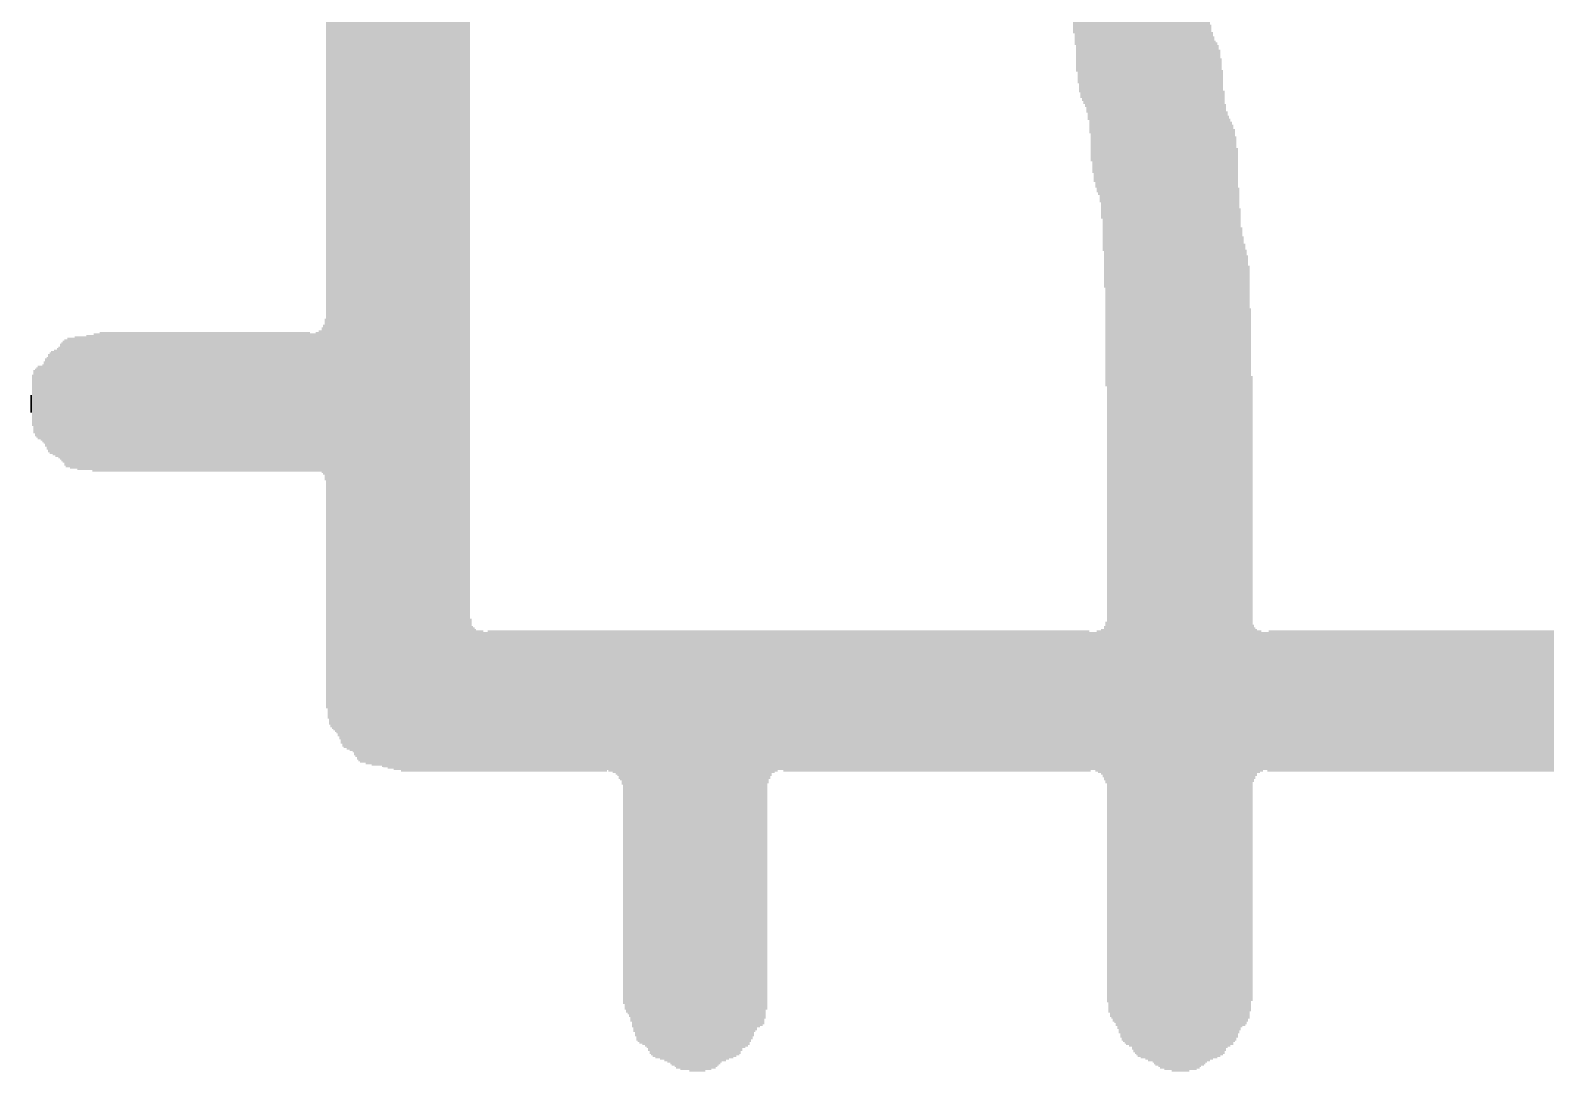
# Model space of a CAD drawing. Extents: x -10.8 to 30.8, y -20.5 to 42.1.
# Drawn here: x -2.53 to 7.98, y -9.61 to -2.41 of the extents above; entities that cross this region are included whole.
import ezdxf

# ---------------------------------------------------------------- set-up
doc = ezdxf.new("R2010")
doc.units = 0
doc.layers.add('22', color=253, linetype='CONTINUOUS')

# ---------------------------------------------------------------- blocks, each defined once
blk = doc.blocks.new('RECT')
blk.add_solid([(-0.5, -0.5), (0.5, -0.5), (-0.5, 0.5), (0.5, 0.5)])

msp = doc.modelspace()

# ---------------------------------------------------------------- block references
at = {"layer": '22', "yscale": 0.0102, "rotation": 270}
for p, xscale in [((-0.193, -1.6358), 11.6942), ((-0.1829, -1.6358), 11.6942), ((-0.1727, -1.6408), 11.7043), ((-0.1626, -1.6408), 11.7043), ((-0.1524, -1.6408), 11.7043), ((-0.1422, -1.6358), 11.7145), ((-0.1321, -1.6358), 11.7145), ((-0.1219, -1.6358), 11.7145), ((-0.1118, -1.6358), 11.7145), ((-0.1016, -1.6408), 11.7246), ((-0.0914, -1.6358), 11.7348), ((-0.0813, -1.6358), 11.7348), ((-0.0711, -1.6358), 11.7348), ((-0.061, -1.6358), 11.7551), ((-0.0508, -1.6358), 11.7551), ((-0.0406, -1.6307), 11.7653), ((-0.0305, -1.6307), 11.7653), ((-0.0203, -1.6358), 11.7754), ((-0.0102, -1.6358), 11.7754), ((0, -1.6307), 11.7856), ((0.0102, -1.6307), 11.7856), ((0.0203, -1.6307), 11.7856), ((0.0305, -1.6358), 11.7958), ((0.0406, -1.6307), 11.8059), ((0.0508, -1.6307), 11.8059), ((0.061, -1.6307), 11.8059), ((0.0711, -1.6307), 11.8059), ((0.0813, -1.6307), 11.8059), ((0.0914, -1.6307), 11.8059), ((0.1016, -1.6307), 11.8059), ((0.1118, -1.6307), 11.8059), ((0.1219, -1.6307), 11.8059), ((0.1321, -1.6307), 11.8059), ((0.1422, -1.6307), 11.8059), ((0.1524, -1.6307), 11.8059), ((0.1626, -1.6307), 11.8059), ((0.1727, -1.6307), 11.8059), ((0.1829, -1.6307), 11.8059), ((0.193, -1.6307), 11.8059), ((0.2032, -1.6307), 11.8059), ((0.2134, -1.6307), 11.8059), ((0.2235, -1.6307), 11.8059), ((0.2337, -1.6307), 11.8059), ((0.2438, -1.6307), 11.8059), ((0.254, -1.6307), 11.8059), ((0.2642, -1.6307), 11.8059), ((0.2743, -1.6307), 11.8059), ((0.2845, -1.6307), 11.8059), ((0.2946, -1.6307), 11.8059), ((0.3048, -1.6307), 11.8059), ((0.315, -1.6307), 11.8059), ((0.3251, -1.6307), 11.8059), ((0.3353, -1.6307), 11.8059), ((0.3454, -1.6307), 11.8059), ((0.3556, -1.6307), 11.8059), ((0.3658, -1.6307), 11.8059), ((0.3759, -1.6307), 11.8059), ((0.3861, -1.6307), 11.8059), ((0.3962, -1.6307), 11.8059), ((0.4064, -1.6307), 11.8059), ((0.4166, -1.6307), 11.8059), ((0.4267, -1.6307), 11.8059), ((0.4369, -1.6307), 11.8059), ((0.447, -1.6307), 11.8059), ((0.4572, -1.6307), 11.8059), ((0.4674, -1.6307), 11.8059), ((0.4775, -1.6307), 11.8059), ((0.4877, -1.6307), 11.8059), ((0.4978, -1.6307), 11.8059), ((-0.3353, -1.6358), 11.491), ((-0.3251, -1.6408), 11.5011), ((-0.315, -1.6358), 11.5113), ((-0.3048, -1.6358), 11.5316), ((-0.2946, -1.6408), 11.5621), ((-0.2845, -1.6358), 11.5926), ((-0.2743, -1.6358), 11.6332), ((-0.2642, -1.6408), 11.6434), ((-0.254, -1.6408), 11.6637), ((-0.2438, -1.6408), 11.6637), ((-0.2337, -1.6358), 11.6738), ((-0.2235, -1.6358), 11.6738), ((-0.2134, -1.6408), 11.684), ((-0.2032, -1.6408), 11.684), ((-0.4064, -1.6408), 11.2979), ((-0.3962, -1.6408), 11.3386), ((-0.3861, -1.6408), 11.3995), ((-0.3759, -1.6408), 11.4402), ((-0.3658, -1.6408), 11.4605), ((-0.3556, -1.6358), 11.4706), ((-0.3454, -1.6408), 11.4808), ((-0.4775, -1.6358), 11.0642), ((-0.4674, -1.6408), 11.1354), ((-0.4572, -1.6358), 11.1862), ((-0.447, -1.6358), 11.2065), ((-0.4369, -1.6358), 11.2268), ((-0.4267, -1.6408), 11.237), ((-0.4166, -1.6408), 11.2573), ((-0.4877, -1.6358), 10.922), ((4.6736, -0.6807), 3.5052), ((4.6838, -0.7264), 3.5763), ((4.6939, -0.828), 3.7389), ((4.7041, -0.8738), 3.81), ((4.7142, -0.9144), 3.8506), ((4.7244, -0.9449), 3.871), ((4.7346, -0.9601), 3.8811), ((4.7447, -0.9703), 3.9014), ((4.7549, -0.9855), 3.9116), ((4.765, -1.0109), 3.9421), ((4.7752, -1.0465), 3.9726), ((4.7854, -1.1024), 4.0437), ((4.7955, -1.2141), 4.2062), ((4.8057, -1.2649), 4.2672), ((4.8158, -1.3056), 4.3078), ((4.826, -1.331), 4.3383), ((4.8362, -1.3513), 4.3586), ((4.8463, -1.3614), 4.379), ((4.8565, -1.3919), 4.4196), ((4.8666, -1.458), 4.511), ((4.8768, -1.585), 4.7041), ((4.887, -1.7323), 4.9174), ((4.8971, -2.6568), 4.4298), ((4.9073, -4.8057), 8.6462), ((4.9174, -4.8565), 8.6868), ((4.9276, -4.8819), 8.697), ((4.9378, -4.892), 8.697), ((4.9479, -4.9073), 8.7071), ((4.9581, -4.9124), 8.7173), ((4.9682, -4.9276), 8.7274), ((4.9784, -4.9479), 8.7274), ((4.9886, -4.9733), 8.7376), ((4.9987, -5.0089), 8.7274), ((5.0089, -5.0292), 8.7274), ((5.019, -5.0495), 8.7071), ((5.0292, -5.0597), 8.7071), ((5.0394, -5.0698), 8.7071), ((5.0495, -5.0749), 8.697), ((5.0597, -5.0902), 8.6868), ((5.0698, -5.0952), 8.6766), ((5.08, -5.1156), 8.6766), ((5.0902, -5.141), 8.6665), ((5.1003, -5.1613), 8.6462), ((5.1105, -5.1765), 8.636), ((5.1206, -5.1918), 8.6258), ((5.1308, -5.1968), 8.6157), ((5.141, -5.207), 8.6157), ((5.1511, -5.207), 8.6157), ((5.1613, -5.2121), 8.6055), ((5.1714, -5.2273), 8.5954), ((5.1816, -5.2426), 8.5649), ((5.1918, -5.2629), 8.5446), ((5.2019, -5.2832), 8.5039), ((5.2121, -5.2984), 8.4734), ((5.2222, -5.3137), 8.4633), ((5.2324, -5.3238), 8.4633), ((5.2426, -5.334), 8.4633), ((5.2527, -5.334), 8.4633), ((5.2629, -5.3442), 8.4633), ((5.273, -5.3594), 8.4531), ((5.2832, -5.3746), 8.4226), ((5.2934, -5.395), 8.382), ((5.3035, -5.4305), 8.3312), ((5.3137, -5.4559), 8.2804), ((5.3238, -5.4813), 8.2296), ((5.334, -5.4864), 8.2194), ((5.3442, -5.4915), 8.2093), ((5.3543, -5.5016), 8.2093), ((5.3645, -5.5067), 8.1991), ((5.3746, -5.5118), 8.189), ((5.3848, -5.5372), 8.1382), ((5.395, -5.5575), 8.0975), ((5.4051, -5.588), 8.0366), ((5.4153, -5.6083), 7.9959), ((5.4254, -5.6286), 7.9553), ((5.4356, -5.6388), 7.935), ((5.4458, -5.6439), 7.9248), ((5.4559, -5.649), 7.9146), ((5.4661, -5.654), 7.9045), ((5.4762, -5.654), 7.8842), ((5.4864, -5.6744), 7.8435), ((5.4966, -5.7048), 7.7826), ((5.5067, -5.7353), 7.7216), ((5.5169, -5.7506), 7.6911), ((5.527, -5.7658), 7.6403), ((5.5372, -5.776), 7.62), ((5.5474, -5.776), 7.5997), ((5.5575, -5.776), 7.5794), ((5.5677, -5.781), 7.5692), ((5.5778, -5.7861), 7.5387), ((5.588, -5.8014), 7.4879), ((5.5982, -5.8268), 7.4168), ((5.6083, -5.9182), 7.2339), ((5.6185, -5.9487), 7.1526), ((5.6286, -5.9741), 7.1018), ((5.6388, -5.9842), 7.0612), ((5.649, -5.9995), 7.0307), ((5.6591, -6.0046), 7.0206), ((5.6693, -6.0096), 6.9901), ((5.6794, -6.0249), 6.9596), ((5.6896, -6.0503), 6.8885), ((5.6998, -6.0909), 6.8072), ((5.7099, -6.157), 6.6548), ((5.7201, -6.1925), 6.543), ((5.7302, -6.2078), 6.4719), ((5.7404, -6.2179), 6.4313), ((5.7506, -6.2281), 6.411), ((5.7607, -6.2332), 6.3805), ((5.7709, -6.2433), 6.3602), ((5.781, -6.2484), 6.3094), ((5.7912, -6.2687), 6.2484), ((5.8014, -6.2992), 6.1468), ((5.8115, -6.4211), 5.842), ((5.8217, -6.4821), 5.6794), ((5.8318, -6.538), 5.527), ((5.842, -6.5634), 5.4559), ((5.8522, -6.5888), 5.4051), ((5.8623, -6.604), 5.3543), ((5.8725, -6.6142), 5.2934), ((5.8826, -6.6396), 5.2019), ((-0.4978, -4.9632), 1.1176), ((5.8928, -6.7615), 4.8565), ((-2.1438, -4.9835), 0.9347), ((-2.1336, -4.9835), 0.9347), ((-2.1234, -4.9835), 0.9347), ((-2.1133, -4.9835), 0.9347), ((-2.1031, -4.9886), 0.9449), ((-2.093, -4.9835), 0.955), ((-2.0828, -4.9835), 0.955), ((-2.0726, -4.9835), 0.955), ((-2.0625, -4.9835), 0.955), ((-2.0523, -4.9784), 0.9652), ((-2.0422, -4.9784), 0.9652), ((-2.032, -4.9784), 0.9652), ((-2.0218, -4.9784), 0.9652), ((-2.0117, -4.9784), 0.9652), ((-2.0015, -4.9784), 0.9652), ((-1.9914, -4.9784), 0.9652), ((-1.9812, -4.9784), 0.9652), ((-1.971, -4.9784), 0.9652), ((-1.9609, -4.9784), 0.9652), ((-1.9507, -4.9784), 0.9652), ((-1.9406, -4.9784), 0.9652), ((-1.9304, -4.9784), 0.9652), ((-1.9202, -4.9784), 0.9652), ((-1.9101, -4.9784), 0.9652), ((-1.8999, -4.9784), 0.9652), ((-1.8898, -4.9784), 0.9652), ((-1.8796, -4.9784), 0.9652), ((-1.8694, -4.9784), 0.9652), ((-1.8593, -4.9784), 0.9652), ((-1.8491, -4.9784), 0.9652), ((-1.839, -4.9784), 0.9652), ((-1.8288, -4.9784), 0.9652), ((-1.8186, -4.9784), 0.9652), ((-1.8085, -4.9784), 0.9652), ((-1.7983, -4.9784), 0.9652), ((-1.7882, -4.9784), 0.9652), ((-1.778, -4.9784), 0.9652), ((-1.7678, -4.9784), 0.9652), ((-1.7577, -4.9784), 0.9652), ((-1.7475, -4.9784), 0.9652), ((-1.7374, -4.9784), 0.9652), ((-1.7272, -4.9784), 0.9652), ((-1.717, -4.9784), 0.9652), ((-1.7069, -4.9784), 0.9652), ((-1.6967, -4.9784), 0.9652), ((-1.6866, -4.9784), 0.9652), ((-1.6764, -4.9784), 0.9652), ((-1.6662, -4.9784), 0.9652), ((-1.6561, -4.9784), 0.9652), ((-1.6459, -4.9784), 0.9652), ((-1.6358, -4.9784), 0.9652), ((-1.6256, -4.9784), 0.9652), ((-1.6154, -4.9784), 0.9652), ((-1.6053, -4.9784), 0.9652), ((-1.5951, -4.9784), 0.9652), ((-1.585, -4.9784), 0.9652), ((-1.5748, -4.9784), 0.9652), ((-1.5646, -4.9784), 0.9652), ((-1.5545, -4.9784), 0.9652), ((-1.5443, -4.9784), 0.9652), ((-1.5342, -4.9784), 0.9652), ((-1.524, -4.9784), 0.9652), ((-1.5138, -4.9784), 0.9652), ((-1.5037, -4.9784), 0.9652), ((-1.4935, -4.9784), 0.9652), ((-1.4834, -4.9784), 0.9652), ((-1.4732, -4.9784), 0.9652), ((-1.463, -4.9784), 0.9652), ((-1.4529, -4.9784), 0.9652), ((-1.4427, -4.9784), 0.9652), ((-1.4326, -4.9784), 0.9652), ((-1.4224, -4.9784), 0.9652), ((-1.4122, -4.9784), 0.9652), ((-1.4021, -4.9784), 0.9652), ((-1.3919, -4.9784), 0.9652), ((-1.3818, -4.9784), 0.9652), ((-1.3716, -4.9784), 0.9652), ((-1.3614, -4.9784), 0.9652), ((-1.3513, -4.9784), 0.9652), ((-1.3411, -4.9784), 0.9652), ((-1.331, -4.9784), 0.9652), ((-1.3208, -4.9784), 0.9652), ((-1.3106, -4.9784), 0.9652), ((-1.3005, -4.9784), 0.9652), ((-1.2903, -4.9784), 0.9652), ((-1.2802, -4.9784), 0.9652), ((-1.27, -4.9784), 0.9652), ((-1.2598, -4.9784), 0.9652), ((-1.2497, -4.9784), 0.9652), ((-1.2395, -4.9784), 0.9652), ((-1.2294, -4.9784), 0.9652), ((-1.2192, -4.9784), 0.9652), ((-1.209, -4.9784), 0.9652), ((-1.1989, -4.9784), 0.9652), ((-1.1887, -4.9784), 0.9652), ((-1.1786, -4.9784), 0.9652), ((-1.1684, -4.9784), 0.9652), ((-1.1582, -4.9784), 0.9652), ((-1.1481, -4.9784), 0.9652), ((-1.1379, -4.9784), 0.9652), ((-1.1278, -4.9784), 0.9652), ((-1.1176, -4.9784), 0.9652), ((-1.1074, -4.9784), 0.9652), ((-1.0973, -4.9784), 0.9652), ((-1.0871, -4.9784), 0.9652), ((-1.077, -4.9784), 0.9652), ((-1.0668, -4.9784), 0.9652), ((-1.0566, -4.9784), 0.9652), ((-1.0465, -4.9784), 0.9652), ((-1.0363, -4.9784), 0.9652), ((-1.0262, -4.9784), 0.9652), ((-1.016, -4.9784), 0.9652), ((-1.0058, -4.9784), 0.9652), ((-0.9957, -4.9784), 0.9652), ((-0.9855, -4.9784), 0.9652), ((-0.9754, -4.9784), 0.9652), ((-0.9652, -4.9784), 0.9652), ((-0.955, -4.9784), 0.9652), ((-0.9449, -4.9784), 0.9652), ((-0.9347, -4.9784), 0.9652), ((-0.9246, -4.9784), 0.9652), ((-0.9144, -4.9784), 0.9652), ((-0.9042, -4.9784), 0.9652), ((-0.8941, -4.9784), 0.9652), ((-0.8839, -4.9784), 0.9652), ((-0.8738, -4.9784), 0.9652), ((-0.8636, -4.9784), 0.9652), ((-0.8534, -4.9784), 0.9652), ((-0.8433, -4.9784), 0.9652), ((-0.8331, -4.9784), 0.9652), ((-0.823, -4.9784), 0.9652), ((-0.8128, -4.9784), 0.9652), ((-0.8026, -4.9784), 0.9652), ((-0.7925, -4.9784), 0.9652), ((-0.7823, -4.9784), 0.9652), ((-0.7722, -4.9784), 0.9652), ((-0.762, -4.9784), 0.9652), ((-0.7518, -4.9784), 0.9652), ((-0.7417, -4.9784), 0.9652), ((-0.7315, -4.9784), 0.9652), ((-0.7214, -4.9784), 0.9652), ((-0.7112, -4.9784), 0.9652), ((-0.701, -4.9784), 0.9652), ((-0.6909, -4.9784), 0.9652), ((-0.6807, -4.9784), 0.9652), ((-0.6706, -4.9784), 0.9652), ((-0.6604, -4.9784), 0.9652), ((-0.6502, -4.9784), 0.9652), ((-0.6401, -4.9784), 0.9652), ((-0.6299, -4.9784), 0.9652), ((-0.6198, -4.9784), 0.9652), ((-0.6096, -4.9784), 0.9652), ((-0.5994, -4.9835), 0.955), ((-0.5893, -4.9835), 0.955), ((-0.5791, -4.9835), 0.955), ((-0.569, -4.9835), 0.955), ((-0.5588, -4.9784), 0.9652), ((-0.5486, -4.9784), 0.9652), ((-0.5385, -4.9733), 0.9754), ((-0.5283, -4.9733), 0.9754), ((-0.5182, -4.9682), 1.0058), ((-0.508, -4.9632), 1.0363), ((-2.3673, -4.9835), 0.7315), ((-2.3571, -4.9886), 0.7417), ((-2.347, -4.9835), 0.7518), ((-2.3368, -4.9835), 0.7722), ((-2.3266, -4.9784), 0.8026), ((-2.3165, -4.9784), 0.823), ((-2.3063, -4.9784), 0.8433), ((-2.2962, -4.9835), 0.8738), ((-2.286, -4.9886), 0.8839), ((-2.2758, -4.9835), 0.8941), ((-2.2657, -4.9835), 0.8941), ((-2.2555, -4.9886), 0.9042), ((-2.2454, -4.9886), 0.9042), ((-2.2352, -4.9886), 0.9042), ((-2.225, -4.9835), 0.9144), ((-2.2149, -4.9835), 0.9144), ((-2.2047, -4.9886), 0.9246), ((-2.1946, -4.9886), 0.9246), ((-2.1844, -4.9886), 0.9246), ((-2.1742, -4.9886), 0.9246), ((-2.1641, -4.9886), 0.9246), ((-2.1539, -4.9886), 0.9246), ((-2.479, -4.9835), 0.508), ((-2.4689, -4.9835), 0.508), ((-2.4587, -4.9886), 0.5182), ((-2.4486, -4.9886), 0.5385), ((-2.4384, -4.9835), 0.569), ((-2.4282, -4.9835), 0.6096), ((-2.4181, -4.9886), 0.6401), ((-2.4079, -4.9886), 0.6807), ((-2.3978, -4.9886), 0.701), ((-2.3876, -4.9835), 0.7112), ((-2.3774, -4.9886), 0.7214), ((-2.5197, -4.9682), 0.3556), ((-2.5095, -4.9784), 0.4369), ((-2.4994, -4.9835), 0.4674), ((-2.4892, -4.9835), 0.4877), ((5.903, -6.9596), 4.318), ((-2.5298, -4.9936), 0.1219), ((0.508, -7.0053), 1.0566), ((4.8971, -7.0561), 1.1176), ((5.9131, -7.0612), 1.0871), ((0.5182, -7.0307), 1.0058), ((0.5283, -7.0358), 0.9957), ((0.5385, -7.0409), 0.9855), ((0.5486, -7.046), 0.9754), ((0.5588, -7.046), 0.9754), ((0.569, -7.046), 0.9754), ((0.5791, -7.046), 0.9754), ((0.5893, -7.046), 0.9754), ((0.5994, -7.051), 0.9652), ((0.6096, -7.051), 0.9652), ((0.6198, -7.051), 0.9652), ((0.6299, -7.046), 0.9754), ((0.6401, -7.046), 0.9754), ((0.6502, -7.046), 0.9754), ((0.6604, -7.046), 0.9754), ((0.6706, -7.046), 0.9754), ((0.6807, -7.046), 0.9754), ((0.6909, -7.046), 0.9754), ((0.701, -7.046), 0.9754), ((0.7112, -7.046), 0.9754), ((0.7214, -7.046), 0.9754), ((0.7315, -7.046), 0.9754), ((0.7417, -7.046), 0.9754), ((0.7518, -7.046), 0.9754), ((0.762, -7.046), 0.9754), ((0.7722, -7.046), 0.9754), ((0.7823, -7.046), 0.9754), ((0.7925, -7.046), 0.9754), ((0.8026, -7.046), 0.9754), ((0.8128, -7.046), 0.9754), ((0.823, -7.046), 0.9754), ((0.8331, -7.046), 0.9754), ((0.8433, -7.046), 0.9754), ((0.8534, -7.046), 0.9754), ((0.8636, -7.046), 0.9754), ((0.8738, -7.046), 0.9754), ((0.8839, -7.046), 0.9754), ((0.8941, -7.046), 0.9754), ((0.9042, -7.046), 0.9754), ((0.9144, -7.046), 0.9754), ((0.9246, -7.046), 0.9754), ((0.9347, -7.046), 0.9754), ((0.9449, -7.046), 0.9754), ((0.955, -7.046), 0.9754), ((0.9652, -7.046), 0.9754), ((0.9754, -7.046), 0.9754), ((0.9855, -7.046), 0.9754), ((0.9957, -7.046), 0.9754), ((1.0058, -7.046), 0.9754), ((1.016, -7.046), 0.9754), ((1.0262, -7.046), 0.9754), ((1.0363, -7.046), 0.9754), ((1.0465, -7.046), 0.9754), ((1.0566, -7.046), 0.9754), ((1.0668, -7.046), 0.9754), ((1.077, -7.046), 0.9754), ((1.0871, -7.046), 0.9754), ((1.0973, -7.046), 0.9754), ((1.1074, -7.046), 0.9754), ((1.1176, -7.046), 0.9754), ((1.1278, -7.046), 0.9754), ((1.1379, -7.046), 0.9754), ((1.1481, -7.046), 0.9754), ((1.1582, -7.046), 0.9754), ((1.1684, -7.046), 0.9754), ((1.1786, -7.046), 0.9754), ((1.1887, -7.046), 0.9754), ((1.1989, -7.046), 0.9754), ((1.209, -7.046), 0.9754), ((1.2192, -7.046), 0.9754), ((1.2294, -7.046), 0.9754), ((1.2395, -7.046), 0.9754), ((1.2497, -7.046), 0.9754), ((1.2598, -7.046), 0.9754), ((1.27, -7.046), 0.9754), ((1.2802, -7.046), 0.9754), ((1.2903, -7.046), 0.9754), ((1.3005, -7.046), 0.9754), ((1.3106, -7.046), 0.9754), ((1.3208, -7.046), 0.9754), ((1.331, -7.046), 0.9754), ((1.3411, -7.046), 0.9754), ((1.3513, -7.046), 0.9754), ((1.3614, -7.046), 0.9754), ((1.3716, -7.046), 0.9754), ((1.3818, -7.046), 0.9754), ((1.3919, -7.046), 0.9754), ((1.4021, -7.046), 0.9754), ((1.4122, -7.046), 0.9754), ((1.4224, -7.046), 0.9754), ((1.4326, -7.046), 0.9754), ((1.4427, -7.046), 0.9754), ((1.4529, -7.0409), 0.9652), ((1.463, -7.046), 0.9754), ((1.4732, -7.046), 0.9754), ((1.4834, -7.046), 0.9754), ((1.4935, -7.051), 0.9855), ((1.5037, -7.051), 0.9855), ((1.5138, -7.0561), 0.9957), ((1.524, -7.0612), 1.0058), ((1.5342, -7.0714), 1.0262), ((1.5443, -7.0764), 1.0363), ((1.5545, -7.0917), 1.0668), ((1.5646, -7.8486), 2.5806), ((1.5748, -7.8689), 2.6213), ((1.585, -7.8791), 2.6416), ((1.5951, -7.8842), 2.6518), ((1.6053, -7.8943), 2.6721), ((1.6154, -7.9096), 2.7026), ((1.6256, -7.9299), 2.7432), ((1.6358, -7.9451), 2.7737), ((1.6459, -7.9604), 2.8042), ((1.6561, -7.9756), 2.8346), ((1.6662, -7.9807), 2.8448), ((1.6764, -7.9858), 2.855), ((1.6866, -7.9858), 2.855), ((1.6967, -7.9908), 2.8651), ((1.7069, -7.9908), 2.8651), ((1.717, -7.9959), 2.8753), ((1.7272, -8.001), 2.8854), ((1.7374, -8.0112), 2.9058), ((1.7475, -8.0213), 2.9261), ((1.7577, -8.0264), 2.9362), ((1.7678, -8.0315), 2.9464), ((1.778, -8.0315), 2.9464), ((1.7882, -8.0366), 2.9566), ((1.7983, -8.0366), 2.9566), ((1.8085, -8.0366), 2.9566), ((1.8186, -8.0416), 2.9667), ((1.8288, -8.0416), 2.9667), ((1.839, -8.0416), 2.9667), ((1.8491, -8.0467), 2.9769), ((1.8593, -8.0467), 2.9769), ((1.8694, -8.0518), 2.987), ((1.8796, -8.0518), 2.987), ((1.8898, -8.0569), 2.9972), ((1.8999, -8.062), 3.0074), ((1.9101, -8.062), 3.0074), ((1.9202, -8.067), 3.0175), ((1.9304, -8.0721), 3.0277), ((1.9406, -8.0721), 3.0277), ((1.9507, -8.0721), 3.0277), ((1.9609, -8.0772), 3.0378), ((1.971, -8.0772), 3.0378), ((1.9812, -8.0772), 3.0378), ((1.9914, -8.0772), 3.0378), ((2.0015, -8.0772), 3.0378), ((2.0117, -8.0772), 3.0378), ((2.0218, -8.0823), 3.048), ((2.032, -8.0823), 3.048), ((2.0422, -8.0823), 3.048), ((2.0523, -8.0823), 3.048), ((2.0625, -8.0823), 3.048), ((2.0726, -8.0823), 3.048), ((2.0828, -8.0823), 3.048), ((2.093, -8.0823), 3.048), ((2.1031, -8.0823), 3.048), ((2.1133, -8.0823), 3.048), ((2.1234, -8.0823), 3.048), ((2.1336, -8.0772), 3.0378), ((2.1438, -8.0772), 3.0378), ((2.1539, -8.0772), 3.0378), ((2.1641, -8.0772), 3.0378), ((2.1742, -8.0721), 3.0277), ((2.1844, -8.0721), 3.0277), ((2.1946, -8.0721), 3.0277), ((2.2047, -8.067), 3.0175), ((2.2149, -8.062), 3.0074), ((2.225, -8.0569), 2.9972), ((2.2352, -8.0518), 2.987), ((2.2454, -8.0467), 2.9769), ((2.2555, -8.0467), 2.9769), ((2.2657, -8.0467), 2.9769), ((2.2758, -8.0416), 2.9667), ((2.286, -8.0416), 2.9667), ((2.2962, -8.0366), 2.9566), ((2.3063, -8.0366), 2.9566), ((2.3165, -8.0366), 2.9566), ((2.3266, -8.0315), 2.9464), ((2.3368, -8.0315), 2.9464), ((2.347, -8.0264), 2.9362), ((2.3571, -8.0264), 2.9362), ((2.3673, -8.0213), 2.9261), ((2.3774, -8.0112), 2.9058), ((2.3876, -8.001), 2.8854), ((2.3978, -8.001), 2.8854), ((2.4079, -7.9959), 2.8753), ((2.4181, -7.9959), 2.8753), ((2.4282, -7.9908), 2.8651), ((2.4384, -7.9807), 2.8448), ((2.4486, -7.9705), 2.8245), ((2.4587, -7.9604), 2.8042), ((2.4689, -7.9451), 2.7737), ((2.479, -7.94), 2.7635), ((2.4892, -7.9299), 2.7432), ((2.4994, -7.9299), 2.7432), ((2.5095, -7.9248), 2.733), ((2.5197, -7.9248), 2.733), ((2.5298, -7.9197), 2.7229), ((2.54, -7.8994), 2.6822), ((2.5502, -7.8689), 2.6213), ((2.5603, -7.0866), 1.0566), ((2.5705, -7.0714), 1.0262), ((2.5806, -7.0612), 1.0058), ((2.5908, -7.051), 0.9855), ((2.601, -7.051), 0.9855), ((2.6111, -7.046), 0.9754), ((2.6213, -7.046), 0.9754), ((2.6314, -7.0409), 0.9652), ((2.6416, -7.0409), 0.9652), ((2.6518, -7.0409), 0.9652), ((2.6619, -7.0409), 0.9652), ((2.6721, -7.046), 0.9754), ((2.6822, -7.046), 0.9754), ((2.6924, -7.046), 0.9754), ((2.7026, -7.046), 0.9754), ((2.7127, -7.046), 0.9754), ((2.7229, -7.046), 0.9754), ((2.733, -7.046), 0.9754), ((2.7432, -7.046), 0.9754), ((2.7534, -7.046), 0.9754), ((2.7635, -7.046), 0.9754), ((2.7737, -7.046), 0.9754), ((2.7838, -7.046), 0.9754), ((2.794, -7.046), 0.9754), ((2.8042, -7.046), 0.9754), ((2.8143, -7.046), 0.9754), ((2.8245, -7.046), 0.9754), ((2.8346, -7.046), 0.9754), ((2.8448, -7.046), 0.9754), ((2.855, -7.046), 0.9754), ((2.8651, -7.046), 0.9754), ((2.8753, -7.046), 0.9754), ((2.8854, -7.046), 0.9754), ((2.8956, -7.046), 0.9754), ((2.9058, -7.046), 0.9754), ((2.9159, -7.046), 0.9754), ((2.9261, -7.046), 0.9754), ((2.9362, -7.046), 0.9754), ((2.9464, -7.046), 0.9754), ((2.9566, -7.046), 0.9754), ((2.9667, -7.046), 0.9754), ((2.9769, -7.046), 0.9754), ((2.987, -7.046), 0.9754), ((2.9972, -7.046), 0.9754), ((3.0074, -7.046), 0.9754), ((3.0175, -7.046), 0.9754), ((3.0277, -7.046), 0.9754), ((3.0378, -7.046), 0.9754), ((3.048, -7.046), 0.9754), ((3.0582, -7.046), 0.9754), ((3.0683, -7.046), 0.9754), ((3.0785, -7.046), 0.9754), ((3.0886, -7.046), 0.9754), ((3.0988, -7.046), 0.9754), ((3.109, -7.046), 0.9754), ((3.1191, -7.046), 0.9754), ((3.1293, -7.046), 0.9754), ((3.1394, -7.046), 0.9754), ((3.1496, -7.046), 0.9754), ((3.1598, -7.046), 0.9754), ((3.1699, -7.046), 0.9754), ((3.1801, -7.046), 0.9754), ((3.1902, -7.046), 0.9754), ((3.2004, -7.046), 0.9754), ((3.2106, -7.046), 0.9754), ((3.2207, -7.046), 0.9754), ((3.2309, -7.046), 0.9754), ((3.241, -7.046), 0.9754), ((3.2512, -7.046), 0.9754), ((3.2614, -7.046), 0.9754), ((3.2715, -7.046), 0.9754), ((3.2817, -7.046), 0.9754), ((3.2918, -7.046), 0.9754), ((3.302, -7.046), 0.9754), ((3.3122, -7.046), 0.9754), ((3.3223, -7.046), 0.9754), ((3.3325, -7.046), 0.9754), ((3.3426, -7.046), 0.9754), ((3.3528, -7.046), 0.9754), ((3.363, -7.046), 0.9754), ((3.3731, -7.046), 0.9754), ((3.3833, -7.046), 0.9754), ((3.3934, -7.046), 0.9754), ((3.4036, -7.046), 0.9754), ((3.4138, -7.046), 0.9754), ((3.4239, -7.046), 0.9754), ((3.4341, -7.046), 0.9754), ((3.4442, -7.046), 0.9754), ((3.4544, -7.046), 0.9754), ((3.4646, -7.046), 0.9754), ((3.4747, -7.046), 0.9754), ((3.4849, -7.046), 0.9754), ((3.495, -7.046), 0.9754), ((3.5052, -7.046), 0.9754), ((3.5154, -7.046), 0.9754), ((3.5255, -7.046), 0.9754), ((3.5357, -7.046), 0.9754), ((3.5458, -7.046), 0.9754), ((3.556, -7.046), 0.9754), ((3.5662, -7.046), 0.9754), ((3.5763, -7.046), 0.9754), ((3.5865, -7.046), 0.9754), ((3.5966, -7.046), 0.9754), ((3.6068, -7.046), 0.9754), ((3.617, -7.046), 0.9754), ((3.6271, -7.046), 0.9754), ((3.6373, -7.046), 0.9754), ((3.6474, -7.046), 0.9754), ((3.6576, -7.046), 0.9754), ((3.6678, -7.046), 0.9754), ((3.6779, -7.046), 0.9754), ((3.6881, -7.046), 0.9754), ((3.6982, -7.046), 0.9754), ((3.7084, -7.046), 0.9754), ((3.7186, -7.046), 0.9754), ((3.7287, -7.046), 0.9754), ((3.7389, -7.046), 0.9754), ((3.749, -7.046), 0.9754), ((3.7592, -7.046), 0.9754), ((3.7694, -7.046), 0.9754), ((3.7795, -7.046), 0.9754), ((3.7897, -7.046), 0.9754), ((3.7998, -7.046), 0.9754), ((3.81, -7.046), 0.9754), ((3.8202, -7.046), 0.9754), ((3.8303, -7.046), 0.9754), ((3.8405, -7.046), 0.9754), ((3.8506, -7.046), 0.9754), ((3.8608, -7.046), 0.9754), ((3.871, -7.046), 0.9754), ((3.8811, -7.046), 0.9754), ((3.8913, -7.046), 0.9754), ((3.9014, -7.046), 0.9754), ((3.9116, -7.046), 0.9754), ((3.9218, -7.046), 0.9754), ((3.9319, -7.046), 0.9754), ((3.9421, -7.046), 0.9754), ((3.9522, -7.046), 0.9754), ((3.9624, -7.046), 0.9754), ((3.9726, -7.046), 0.9754), ((3.9827, -7.046), 0.9754), ((3.9929, -7.046), 0.9754), ((4.003, -7.046), 0.9754), ((4.0132, -7.046), 0.9754), ((4.0234, -7.046), 0.9754), ((4.0335, -7.046), 0.9754), ((4.0437, -7.046), 0.9754), ((4.0538, -7.046), 0.9754), ((4.064, -7.046), 0.9754), ((4.0742, -7.046), 0.9754), ((4.0843, -7.046), 0.9754), ((4.0945, -7.046), 0.9754), ((4.1046, -7.046), 0.9754), ((4.1148, -7.046), 0.9754), ((4.125, -7.046), 0.9754), ((4.1351, -7.046), 0.9754), ((4.1453, -7.046), 0.9754), ((4.1554, -7.046), 0.9754), ((4.1656, -7.046), 0.9754), ((4.1758, -7.046), 0.9754), ((4.1859, -7.046), 0.9754), ((4.1961, -7.046), 0.9754), ((4.2062, -7.046), 0.9754), ((4.2164, -7.046), 0.9754), ((4.2266, -7.046), 0.9754), ((4.2367, -7.046), 0.9754), ((4.2469, -7.046), 0.9754), ((4.257, -7.046), 0.9754), ((4.2672, -7.046), 0.9754), ((4.2774, -7.046), 0.9754), ((4.2875, -7.046), 0.9754), ((4.2977, -7.046), 0.9754), ((4.3078, -7.046), 0.9754), ((4.318, -7.046), 0.9754), ((4.3282, -7.046), 0.9754), ((4.3383, -7.046), 0.9754), ((4.3485, -7.046), 0.9754), ((4.3586, -7.046), 0.9754), ((4.3688, -7.046), 0.9754), ((4.379, -7.046), 0.9754), ((4.3891, -7.046), 0.9754), ((4.3993, -7.046), 0.9754), ((4.4094, -7.046), 0.9754), ((4.4196, -7.046), 0.9754), ((4.4298, -7.046), 0.9754), ((4.4399, -7.046), 0.9754), ((4.4501, -7.046), 0.9754), ((4.4602, -7.046), 0.9754), ((4.4704, -7.046), 0.9754), ((4.4806, -7.046), 0.9754), ((4.4907, -7.046), 0.9754), ((4.5009, -7.046), 0.9754), ((4.511, -7.046), 0.9754), ((4.5212, -7.046), 0.9754), ((4.5314, -7.046), 0.9754), ((4.5415, -7.046), 0.9754), ((4.5517, -7.046), 0.9754), ((4.5618, -7.046), 0.9754), ((4.572, -7.046), 0.9754), ((4.5822, -7.046), 0.9754), ((4.5923, -7.046), 0.9754), ((4.6025, -7.046), 0.9754), ((4.6126, -7.046), 0.9754), ((4.6228, -7.046), 0.9754), ((4.633, -7.046), 0.9754), ((4.6431, -7.046), 0.9754), ((4.6533, -7.046), 0.9754), ((4.6634, -7.046), 0.9754), ((4.6736, -7.046), 0.9754), ((4.6838, -7.046), 0.9754), ((4.6939, -7.046), 0.9754), ((4.7041, -7.046), 0.9754), ((4.7142, -7.046), 0.9754), ((4.7244, -7.046), 0.9754), ((4.7346, -7.046), 0.9754), ((4.7447, -7.046), 0.9754), ((4.7549, -7.046), 0.9754), ((4.765, -7.046), 0.9754), ((4.7752, -7.046), 0.9754), ((4.7854, -7.051), 0.9652), ((4.7955, -7.046), 0.955), ((4.8057, -7.046), 0.955), ((4.8158, -7.046), 0.955), ((4.826, -7.051), 0.9652), ((4.8362, -7.046), 0.9754), ((4.8463, -7.051), 0.9855), ((4.8565, -7.051), 0.9855), ((4.8666, -7.051), 1.0058), ((4.8768, -7.0612), 1.0262), ((4.887, -7.0612), 1.0668), ((5.9233, -7.0612), 1.0465), ((5.9334, -7.0561), 1.016), ((5.9436, -7.051), 0.9855), ((5.9538, -7.051), 0.9855), ((5.9639, -7.046), 0.9754), ((5.9741, -7.051), 0.9652), ((5.9842, -7.046), 0.955), ((5.9944, -7.046), 0.955), ((6.0046, -7.046), 0.955), ((6.0147, -7.051), 0.9652), ((6.0249, -7.046), 0.9754), ((6.035, -7.046), 0.9754), ((6.0452, -7.046), 0.9754), ((6.0554, -7.046), 0.9754), ((6.0655, -7.046), 0.9754), ((6.0757, -7.046), 0.9754), ((6.0858, -7.046), 0.9754), ((6.096, -7.046), 0.9754), ((6.1062, -7.046), 0.9754), ((6.1163, -7.046), 0.9754), ((6.1265, -7.046), 0.9754), ((6.1366, -7.046), 0.9754), ((6.1468, -7.046), 0.9754), ((6.157, -7.046), 0.9754), ((6.1671, -7.046), 0.9754), ((6.1773, -7.046), 0.9754), ((6.1874, -7.046), 0.9754), ((6.1976, -7.046), 0.9754), ((6.2078, -7.046), 0.9754), ((6.2179, -7.046), 0.9754), ((6.2281, -7.046), 0.9754), ((6.2382, -7.046), 0.9754), ((6.2484, -7.046), 0.9754), ((6.2586, -7.046), 0.9754), ((6.2687, -7.046), 0.9754), ((6.2789, -7.046), 0.9754), ((6.289, -7.046), 0.9754), ((6.2992, -7.046), 0.9754), ((6.3094, -7.046), 0.9754), ((6.3195, -7.046), 0.9754), ((6.3297, -7.046), 0.9754), ((6.3398, -7.046), 0.9754), ((6.35, -7.046), 0.9754), ((6.3602, -7.046), 0.9754), ((6.3703, -7.046), 0.9754), ((6.3805, -7.046), 0.9754), ((6.3906, -7.046), 0.9754), ((6.4008, -7.046), 0.9754), ((6.411, -7.046), 0.9754), ((6.4211, -7.046), 0.9754), ((6.4313, -7.046), 0.9754), ((6.4414, -7.046), 0.9754), ((6.4516, -7.046), 0.9754), ((6.4618, -7.046), 0.9754), ((6.4719, -7.046), 0.9754), ((6.4821, -7.046), 0.9754), ((6.4922, -7.046), 0.9754), ((6.5024, -7.046), 0.9754), ((6.5126, -7.046), 0.9754), ((6.5227, -7.046), 0.9754), ((6.5329, -7.046), 0.9754), ((6.543, -7.046), 0.9754), ((6.5532, -7.046), 0.9754), ((6.5634, -7.046), 0.9754), ((6.5735, -7.046), 0.9754), ((6.5837, -7.046), 0.9754), ((6.5938, -7.046), 0.9754), ((6.604, -7.046), 0.9754), ((6.6142, -7.046), 0.9754), ((6.6243, -7.046), 0.9754), ((6.6345, -7.046), 0.9754), ((6.6446, -7.046), 0.9754), ((6.6548, -7.046), 0.9754), ((6.665, -7.046), 0.9754), ((6.6751, -7.046), 0.9754), ((6.6853, -7.046), 0.9754), ((6.6954, -7.046), 0.9754), ((6.7056, -7.046), 0.9754), ((6.7158, -7.046), 0.9754), ((6.7259, -7.046), 0.9754), ((6.7361, -7.046), 0.9754), ((6.7462, -7.046), 0.9754), ((6.7564, -7.046), 0.9754), ((6.7666, -7.046), 0.9754), ((6.7767, -7.046), 0.9754), ((6.7869, -7.046), 0.9754), ((6.797, -7.046), 0.9754), ((6.8072, -7.046), 0.9754), ((6.8174, -7.046), 0.9754), ((6.8275, -7.046), 0.9754), ((6.8377, -7.046), 0.9754), ((6.8478, -7.046), 0.9754), ((6.858, -7.046), 0.9754), ((6.8682, -7.046), 0.9754), ((6.8783, -7.046), 0.9754), ((6.8885, -7.046), 0.9754), ((6.8986, -7.046), 0.9754), ((6.9088, -7.046), 0.9754), ((6.919, -7.046), 0.9754), ((6.9291, -7.046), 0.9754), ((6.9393, -7.046), 0.9754), ((6.9494, -7.046), 0.9754), ((6.9596, -7.046), 0.9754), ((6.9698, -7.046), 0.9754), ((6.9799, -7.046), 0.9754), ((6.9901, -7.046), 0.9754), ((7.0002, -7.046), 0.9754), ((7.0104, -7.046), 0.9754), ((7.0206, -7.046), 0.9754), ((7.0307, -7.046), 0.9754), ((7.0409, -7.046), 0.9754), ((7.051, -7.046), 0.9754), ((7.0612, -7.046), 0.9754), ((7.0714, -7.046), 0.9754), ((7.0815, -7.046), 0.9754), ((7.0917, -7.046), 0.9754), ((7.1018, -7.046), 0.9754), ((7.112, -7.046), 0.9754), ((7.1222, -7.046), 0.9754), ((7.1323, -7.046), 0.9754), ((7.1425, -7.046), 0.9754), ((7.1526, -7.046), 0.9754), ((7.1628, -7.046), 0.9754), ((7.173, -7.046), 0.9754), ((7.1831, -7.046), 0.9754), ((7.1933, -7.046), 0.9754), ((7.2034, -7.046), 0.9754), ((7.2136, -7.046), 0.9754), ((7.2238, -7.046), 0.9754), ((7.2339, -7.046), 0.9754), ((7.2441, -7.046), 0.9754), ((7.2542, -7.046), 0.9754), ((7.2644, -7.046), 0.9754), ((7.2746, -7.046), 0.9754), ((7.2847, -7.046), 0.9754), ((7.2949, -7.046), 0.9754), ((7.305, -7.046), 0.9754), ((7.3152, -7.046), 0.9754), ((7.3254, -7.046), 0.9754), ((7.3355, -7.046), 0.9754), ((7.3457, -7.046), 0.9754), ((7.3558, -7.046), 0.9754), ((7.366, -7.046), 0.9754), ((7.3762, -7.046), 0.9754), ((7.3863, -7.046), 0.9754), ((7.3965, -7.046), 0.9754), ((7.4066, -7.046), 0.9754), ((7.4168, -7.046), 0.9754), ((7.427, -7.046), 0.9754), ((7.4371, -7.046), 0.9754), ((7.4473, -7.046), 0.9754), ((7.4574, -7.046), 0.9754), ((7.4676, -7.046), 0.9754), ((7.4778, -7.046), 0.9754), ((7.4879, -7.046), 0.9754), ((7.4981, -7.046), 0.9754), ((7.5082, -7.046), 0.9754), ((7.5184, -7.046), 0.9754), ((7.5286, -7.046), 0.9754), ((7.5387, -7.046), 0.9754), ((7.5489, -7.046), 0.9754), ((7.559, -7.046), 0.9754), ((7.5692, -7.046), 0.9754), ((7.5794, -7.046), 0.9754), ((7.5895, -7.046), 0.9754), ((7.5997, -7.046), 0.9754), ((7.6098, -7.046), 0.9754), ((7.62, -7.046), 0.9754), ((7.6302, -7.046), 0.9754), ((7.6403, -7.046), 0.9754), ((7.6505, -7.046), 0.9754), ((7.6606, -7.046), 0.9754), ((7.6708, -7.046), 0.9754), ((7.681, -7.046), 0.9754), ((7.6911, -7.046), 0.9754), ((7.7013, -7.046), 0.9754), ((7.7114, -7.046), 0.9754), ((7.7216, -7.046), 0.9754), ((7.7318, -7.046), 0.9754), ((7.7419, -7.046), 0.9754), ((7.7521, -7.046), 0.9754), ((7.7622, -7.046), 0.9754), ((7.7724, -7.046), 0.9754), ((7.7826, -7.046), 0.9754), ((7.7927, -7.046), 0.9754), ((7.8029, -7.046), 0.9754), ((7.813, -7.046), 0.9754), ((7.8232, -7.046), 0.9754), ((7.8334, -7.046), 0.9754), ((7.8435, -7.046), 0.9754), ((7.8537, -7.046), 0.9754), ((7.8638, -7.046), 0.9754), ((7.874, -7.046), 0.9754), ((7.8842, -7.046), 0.9754), ((7.8943, -7.046), 0.9754), ((7.9045, -7.046), 0.9754), ((7.9146, -7.046), 0.9754), ((7.9248, -7.046), 0.9754), ((7.935, -7.046), 0.9754), ((7.9451, -7.046), 0.9754), ((7.9553, -7.046), 0.9754), ((7.9654, -7.046), 0.9754), ((7.9756, -7.046), 0.9754), ((7.9858, -7.046), 0.9754)]:
    msp.add_blockref('RECT', p, dxfattribs=dict(at, xscale=xscale))

doc.saveas('drawing.dxf')
